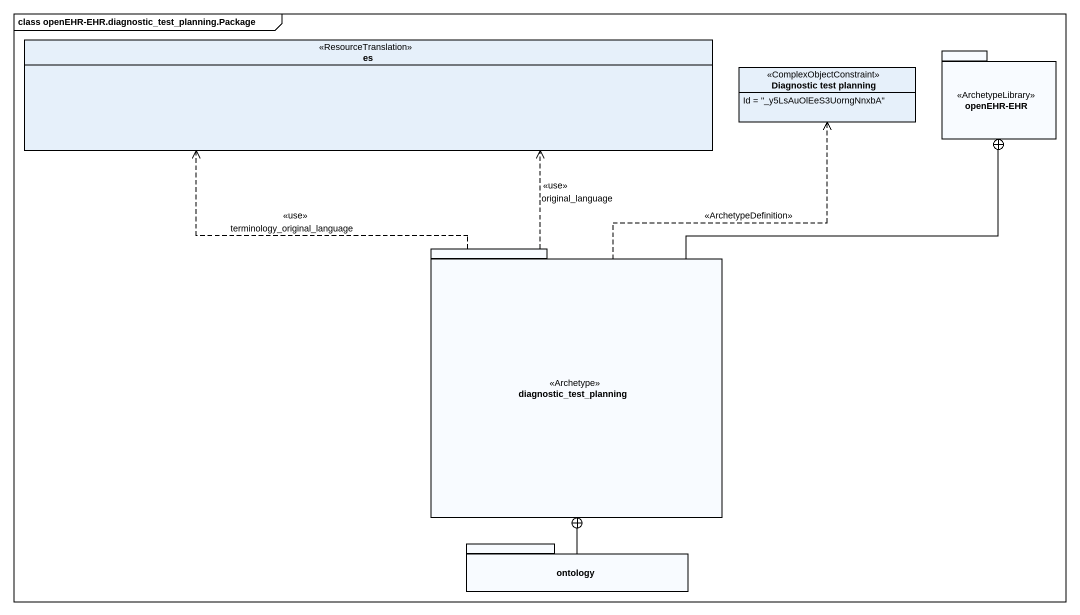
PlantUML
@startuml
mainframe class openEHR-EHR.diagnostic_test_planning.Package
hide circle
hide empty members
enum es <<ResourceTranslation>>
class "Diagnostic test planning" as Diagnostic_test_planning <<ComplexObjectConstraint>> {
  Id = "_y5LsAuOlEeS3UorngNnxbA"
}
package "openEHR-EHR" as openEHR_EHR <<ArchetypeLibrary>> {
}
package diagnostic_test_planning <<Archetype>> {
}
package ontology {
}
diagnostic_test_planning .up.> es : <<use>>\nterminology_original_language
diagnostic_test_planning .up.> es : <<use>>\noriginal_language
diagnostic_test_planning .up.> Diagnostic_test_planning : <<ArchetypeDefinition>>
diagnostic_test_planning -up-+ openEHR_EHR
ontology -up-+ diagnostic_test_planning
@enduml
